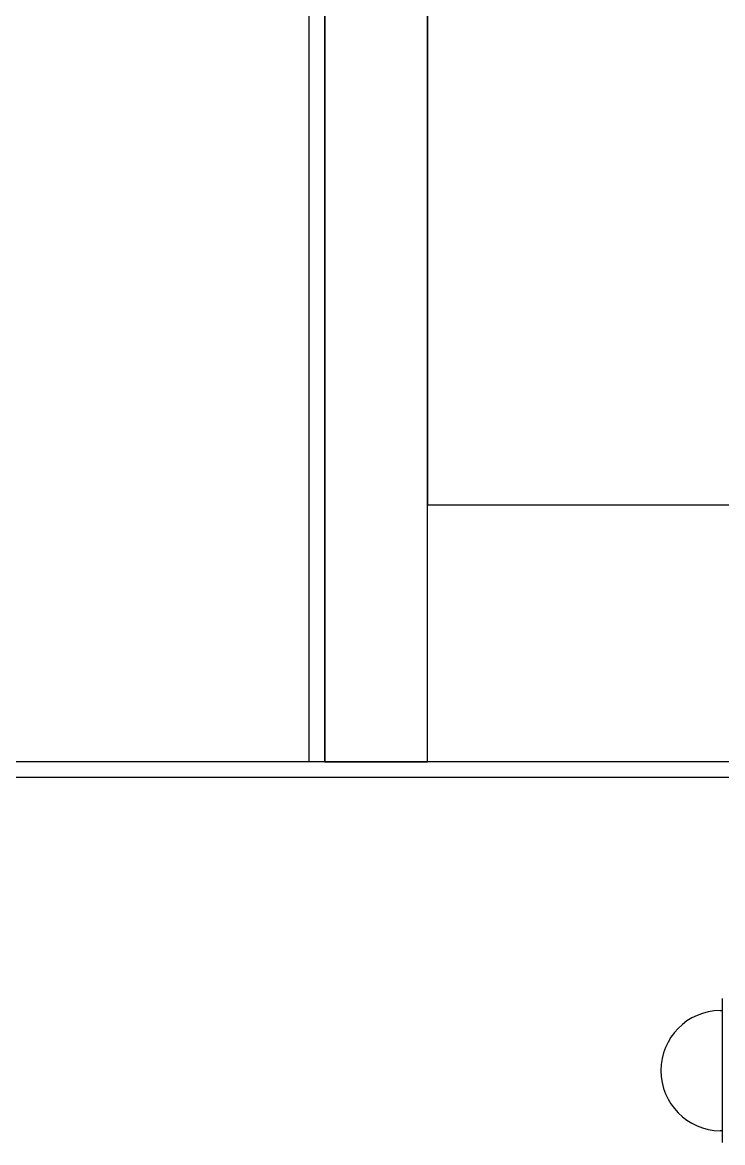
# Model space of a CAD drawing. Extents: x -3080 to 28500, y -1326 to 31609.
# Drawn here: x 14573.92 to 14580.73, y 26405.59 to 26416.48 of the extents above; entities that cross this region are included whole.
import ezdxf

# ---------------------------------------------------------------- set-up
doc = ezdxf.new("R2010")
doc.units = 0
doc.header["$LTSCALE"] = 100
doc.layers.add('0-xref', color=8, linetype='Continuous')
doc.layers.add('188K-SM-07-F10-MECH-CR PIPE-Y2257103$0$AP7P1-SM-08-FNN-120-A(4)-SMP$0$15P6-SM-08-FNN-320-A(10)-UIS-TCM$0$15P6-SM-08-FNN-00-(@10)170308-MIC$0$0-CDS', color=140, linetype='Continuous')

# ---------------------------------------------------------------- blocks, each defined once
blk = doc.blocks.new('188K-SM-07-F10-MECH-CR PIPE-Y2257103$0$CDS-CVD')
at = {"layer": '188K-SM-07-F10-MECH-CR PIPE-Y2257103$0$AP7P1-SM-08-FNN-120-A(4)-SMP$0$15P6-SM-08-FNN-320-A(10)-UIS-TCM$0$15P6-SM-08-FNN-00-(@10)170308-MIC$0$0-CDS', "ltscale": 0.1}
for p, q in [((14576.71, -72925.477), (14576.71, -72910.477)), ((14576.86, -72925.477), (14576.86, -72910.627)), ((14576.86, -72912.477), (14576.86, -72925.477)), ((14577.86, -72925.477), (14577.86, -72912.477)), ((14577.86, -72913.077), (14577.86, -72922.977)), ((14577.86, -72922.977), (14584.86, -72922.977)), ((14588.71, -72925.477), (14564.86, -72925.477)), ((14576.86, -72925.477), (14577.86, -72925.477)), ((14587.06, -72925.627), (14564.86, -72925.627)), ((14580.727, -72929.177), (14580.727, -72927.777)), ((14580.704, -72927.892), (14580.727, -72927.892)), ((14580.727, -72929.062), (14580.704, -72929.062))]:
    blk.add_line(p, q, dxfattribs=at)
blk.add_arc((14580.712, -72928.477), 0.585, 90.7958, 269.2042, dxfattribs=at)
blk = doc.blocks.new('188K-SM-07-F10-MECH-CR PIPE-Y2257103')
blk.add_blockref('188K-SM-07-F10-MECH-CR PIPE-Y2257103$0$CDS-CVD', (0, 99334.763))

msp = doc.modelspace()

# ---------------------------------------------------------------- block references
at = {"layer": '0-xref'}
msp.add_blockref('188K-SM-07-F10-MECH-CR PIPE-Y2257103', (0, 0), dxfattribs=at)

doc.saveas('drawing.dxf')
